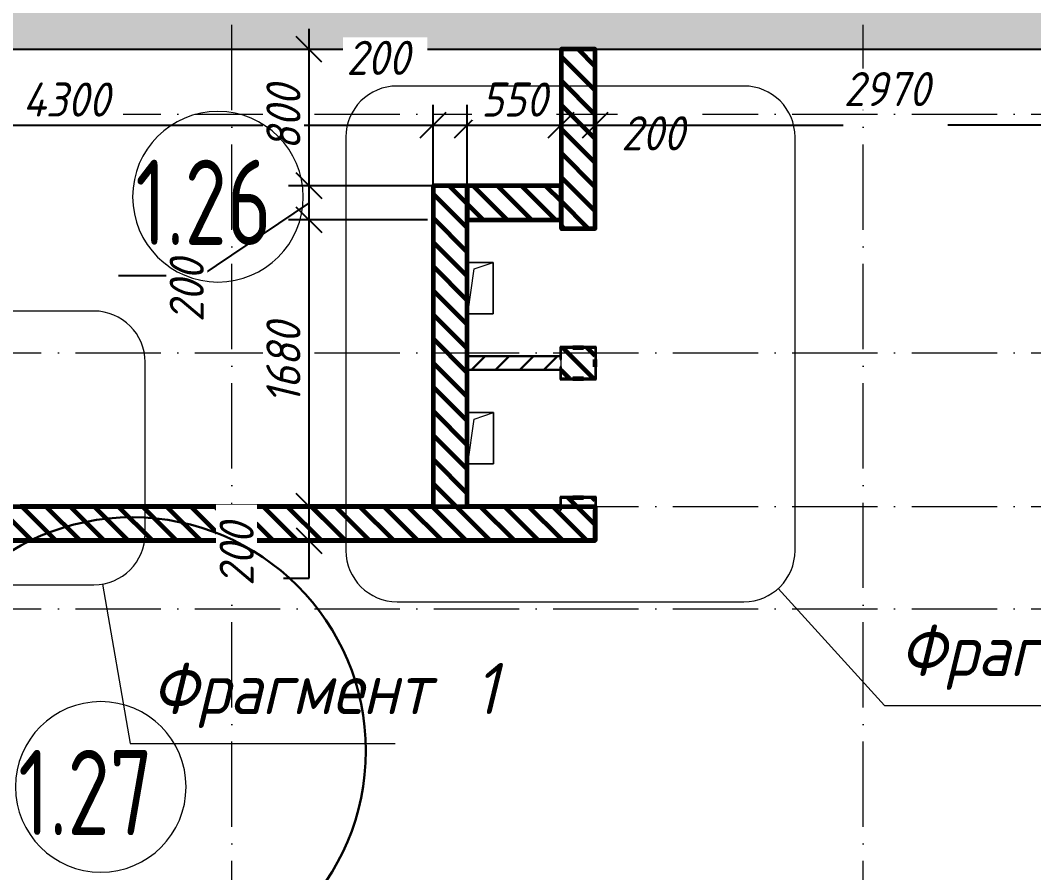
# Model space of a CAD drawing. Header units: millimetres. Extents: x 12986 to 523328, y -9759 to 30092.
# Drawn here: x 86668 to 92607, y 8953 to 13950 of the extents above; entities that cross this region are included whole.
import ezdxf

# ---------------------------------------------------------------- set-up
doc = ezdxf.new("R2010")
doc.units = ezdxf.units.MM
doc.linetypes.add('50_200_ШТРИХ_1Т_ш5_п1_п1_', pattern=[700, 500, -100, 0, -100])
doc.layers.add('0)Допникки кружки', color=7, linetype='Continuous', plot=False)
for name, color, linetype, lineweight in [('1) ПГП Зеленый', 3, 'Continuous', 30), ('3) РАсчет Зел', 3, 'Continuous', 30), ('5) Блок ячеистый', 160, 'Continuous', 60), ('A-ANNO-DIMS', 7, 'Continuous', 9), ('A-ANNO-SYMB', 7, 'Continuous', 9), ('A-AREA-IDEN', 7, 'Continuous', 9), ('A-FLOR', 7, 'Continuous', 9), ('A-GENM', 7, 'Continuous', 9), ('A-GENM-1', 7, 'Continuous', 25), ('A-WALL-1', 7, 'Continuous', 25), ('A-WALL-PATT-1', 7, 'Continuous', 5), ('Оси-2', 7, '50_200_ШТРИХ_1Т_ш5_п1_п1_', 9)]:
    doc.layers.add(name, color=color, linetype=linetype, lineweight=lineweight)
doc.layers.add('A-WALL-2', color=7, linetype='Continuous', lineweight=13, true_color=0x000000)
doc.layers.add('A-WALL-7', color=7, linetype='Continuous', lineweight=5, true_color=0x008000)
doc.styles.add('ISOCPEUR_I_3', font='isocpeui.ttf', dxfattribs={"width": 0.9, "height": 200})
doc.styles.add('ISOCPEUR_I_4', font='isocpeui.ttf', dxfattribs={"width": 0.9, "height": 300})
doc.styles.add('СПДС', font='ГОСТ тип А.ttf', dxfattribs={"width": 0.9})
doc.dimstyles.new('ISO-2_0_0_9К_СРЕДНИЙ_ФОН', dxfattribs={"dimscale": 304.8, "dimtxt": 199.196235, "dimasz": 0.492126, "dimexe": 0.393701, "dimexo": 0, "dimgap": 0.164042, "dimtad": 1, "dimdec": 0, "dimdsep": 46, "dimtxsty": 'ISOCPEUR_I_3', "dimblk1": 'OBLIQUE', "dimblk2": 'OBLIQUE', "dimsah": 1, "dimcen": 0.09, "dimdle": 0.393701, "dimazin": 0, "dimtfac": 1, "dimtdec": 4, "dimtix": 1, "dimtmove": 1, "dimatfit": 3, "dimfxl": 1, "dimtvp": 1, "dimtfill": 1, "dimtolj": 1, "dimtzin": 0, "dimarcsym": 2})
doc.dimstyles.new('ISO-2_0_0_9К_СРЕДНИЙ_ФОН_1', dxfattribs={"dimscale": 304.8, "dimtxt": 199.196235, "dimasz": 0.492126, "dimexe": 0.393701, "dimexo": 0, "dimgap": 0.164042, "dimtad": 1, "dimdec": 0, "dimdsep": 46, "dimtxsty": 'ISOCPEUR_I_3', "dimblk1": 'OBLIQUE', "dimblk2": 'OBLIQUE', "dimsah": 1, "dimcen": 0.09, "dimdle": 0.393701, "dimazin": 0, "dimtfac": 1, "dimtdec": 4, "dimtix": 1, "dimtmove": 0, "dimatfit": 3, "dimfxl": 1, "dimtvp": 1, "dimtfill": 1, "dimtolj": 1, "dimtzin": 0, "dimarcsym": 2})
doc.dimstyles.new('ISO-2_0_0_9К_СРЕДНИЙ_ФОН_2', dxfattribs={"dimscale": 304.8, "dimtxt": 199.196235, "dimasz": 0.492126, "dimexe": 0.393701, "dimexo": 0, "dimgap": 0.164042, "dimtad": 1, "dimdec": 0, "dimdsep": 46, "dimtxsty": 'ISOCPEUR_I_3', "dimblk1": 'OBLIQUE', "dimblk2": 'OBLIQUE', "dimsah": 1, "dimcen": 0.09, "dimdle": 0.393701, "dimazin": 0, "dimtfac": 1, "dimtdec": 4, "dimtix": 1, "dimtmove": 2, "dimatfit": 3, "dimfxl": 1, "dimtvp": 1, "dimtfill": 1, "dimtolj": 1, "dimtzin": 0, "dimarcsym": 2})
pattern_1 = [(135, (61996.89, 0), (-70.71068, -70.71068), [])]

# ---------------------------------------------------------------- blocks, each defined once
blk = doc.blocks.new('AR_Отверстие прямоугольное _в плите_ - AR_Отверстие прямоугольное _в плите_-24470455-АР1_Кладочный план 1 этажа')
at = {"layer": 'A-GENM'}
for p, q in [((75, 150), (-75, 150)), ((-75, 150), (-75, -150)), ((-37.5, 112.5), (75, 150)), ((75, -150), (75, 150)), ((-75, -150), (-37.5, 112.5)), ((-75, -150), (75, -150))]:
    blk.add_line(p, q, dxfattribs=at)
blk = doc.blocks.new('Фахверк_СКБ_Уголок_Тип 2 - СМ-3_200х2230h-26671997-АР1_Кладочный план 1 этажа')
at = {"layer": 'A-GENM-1'}
for p, q in [((125, 156), (125, 81)), ((200, 156), (125, 156)), ((131, 81), (131, 150)), ((131, 150), (200, 150)), ((200, 150), (200, 156)), ((125, 81), (131, 81)), ((131, 19), (125, 19)), ((125, 19), (125, -56)), ((131, -50), (131, 19)), ((125, -56), (200, -56)), ((200, -50), (131, -50)), ((200, -56), (200, -50))]:
    blk.add_line(p, q, dxfattribs=at)
blk = doc.blocks.new('Стойка_Влож_Полоса боковая - Полоса-27101091-АР1_Кладочный план 1 этажа')
at = {"layer": 'A-GENM'}
for p, q in [((-5, 85), (0, 85)), ((-5, -85), (-5, 85)), ((0, 31), (0, -31)), ((0, -85), (-5, -85))]:
    blk.add_line(p, q, dxfattribs=at)
blk = doc.blocks.new('Фахверк_СКБ_Уголок - Ф-14_200х4010 h _потолок _3_880_-26977327-АР1_Кладочный план 1 этажа')
at = {"layer": 'A-GENM-1'}
for p, q in [((200, 156), (125, 156)), ((125, 156), (125, 81)), ((131, 81), (131, 150)), ((131, 150), (200, 150)), ((200, 150), (200, 156)), ((125, 81), (131, 81)), ((131, 19), (125, 19)), ((125, 19), (125, -56)), ((131, -50), (131, 19)), ((125, -56), (200, -56)), ((200, -50), (131, -50)), ((200, -56), (200, -50))]:
    blk.add_line(p, q, dxfattribs=at)
blk = doc.blocks.new('Фахверк_СКБ_Уголок - Ф-14_1_200х4010 h _потолок _3_880__развернут-26977480-АР1_Кладочный план 1 этажа')
at = {"layer": 'A-GENM-1'}
for p, q in [((200, 156), (125, 156)), ((125, 156), (125, 81)), ((131, 81), (131, 150)), ((131, 150), (200, 150)), ((200, 150), (200, 156)), ((125, 81), (131, 81)), ((131, 19), (125, 19)), ((125, 19), (125, -56)), ((131, -50), (131, 19)), ((125, -56), (200, -56)), ((200, -50), (131, -50)), ((200, -56), (200, -50))]:
    blk.add_line(p, q, dxfattribs=at)
blk = doc.blocks.new('_Oblique')
at = {"color": 0, "linetype": 'ByBlock', "lineweight": -2}
blk.add_line((-0.5, -0.5), (0.5, 0.5), dxfattribs=at)
blk = doc.blocks.new('DIMBLOCK170-АР1_Кладочный план 1 этажа')
at = {"layer": 'A-ANNO-DIMS', "color": 0, "lineweight": -2, "transparency": 16777216}
for p, q in [((97257.9, 13660), (97257.9, 14100)), ((96126.9, 13980), (97377.9, 13980)), ((86136.9, 13780), (97377.9, 13780)), ((97257.9, 13598.3), (97257.9, 13780)), ((97107.9, 13598.3), (97257.9, 13598.3))]:
    blk.add_line(p, q, dxfattribs=at)
at = {"layer": 'Defpoints', "color": 0, "transparency": 16777216}
for p in [(96126.9, 13980), (97257.9, 13980), (86136.9, 13780)]:
    blk.add_point(p, dxfattribs=at)
at = {"layer": 'A-ANNO-DIMS', "color": 0, "lineweight": -2, "transparency": 16777216, "xscale": 150, "yscale": 150, "zscale": 150}
for p, rotation in [((97257.9, 13980), 90), ((97257.9, 13780), 270)]:
    blk.add_blockref('_Oblique', p, dxfattribs=dict(at, rotation=rotation))
at = {"layer": 'A-ANNO-DIMS', "color": 0, "transparency": 16777216, "insert": (96733.4, 13554.1), "char_height": 200, "width": 455.087, "attachment_point": 1, "rotation": 90, "line_spacing_factor": 1.149209, "style": 'ISOCPEUR_I_3', "bg_fill": 3, "box_fill_scale": 1.1, "bg_fill_color": 256, "bg_fill_true_color": 13158600, "bg_fill_transparency": 0}
blk.add_mtext('\\A1;200', dxfattribs=at)
blk = doc.blocks.new('DIMBLOCK186-АР1_Кладочный план 1 этажа')
at = {"layer": 'A-ANNO-DIMS', "color": 0, "lineweight": -2, "transparency": 16777216}
for p, q in [((84786.9, 13441.3), (84786.9, 13215.2)), ((89086.9, 12980), (89086.9, 13455.2)), ((84666.9, 13335.2), (89206.9, 13335.2))]:
    blk.add_line(p, q, dxfattribs=at)
at = {"layer": 'Defpoints', "color": 0, "transparency": 16777216}
for p in [(84786.9, 13441.3), (89086.9, 13335.2), (89086.9, 12980)]:
    blk.add_point(p, dxfattribs=at)
at = {"layer": 'A-ANNO-DIMS', "color": 0, "lineweight": -2, "transparency": 16777216, "xscale": 150, "yscale": 150, "zscale": 150, "rotation": 180}
blk.add_blockref('_Oblique', (84786.9, 13335.2), dxfattribs=at)
at = {"layer": 'A-ANNO-DIMS', "color": 0, "lineweight": -2, "transparency": 16777216, "xscale": 150, "yscale": 150, "zscale": 150}
blk.add_blockref('_Oblique', (89086.9, 13335.2), dxfattribs=at)
at = {"layer": 'A-ANNO-DIMS', "color": 0, "transparency": 16777216, "insert": (86936.9, 13485.2), "char_height": 200, "width": 625.17, "attachment_point": 5, "style": 'ISOCPEUR_I_3', "bg_fill": 3, "box_fill_scale": 1.1, "bg_fill_color": 256, "bg_fill_true_color": 13158600, "bg_fill_transparency": 0}
blk.add_mtext('\\A1;4300', dxfattribs=at)
blk = doc.blocks.new('DIMBLOCK187-АР1_Кладочный план 1 этажа')
at = {"layer": 'A-ANNO-DIMS', "color": 0, "lineweight": -2, "transparency": 16777216}
for p, q in [((89086.9, 12980), (89086.9, 13455.2)), ((89286.9, 12983), (89286.9, 13455.2)), ((88966.9, 13335.2), (89406.9, 13335.2))]:
    blk.add_line(p, q, dxfattribs=at)
at = {"layer": 'Defpoints', "color": 0, "transparency": 16777216}
for p in [(89286.9, 13335.2), (89086.9, 12980), (89286.9, 12983)]:
    blk.add_point(p, dxfattribs=at)
at = {"layer": 'A-ANNO-DIMS', "color": 0, "lineweight": -2, "transparency": 16777216, "xscale": 150, "yscale": 150, "zscale": 150, "rotation": 180}
blk.add_blockref('_Oblique', (89086.9, 13335.2), dxfattribs=at)
at = {"layer": 'A-ANNO-DIMS', "color": 0, "lineweight": -2, "transparency": 16777216, "xscale": 150, "yscale": 150, "zscale": 150}
blk.add_blockref('_Oblique', (89286.9, 13335.2), dxfattribs=at)
at = {"layer": 'A-ANNO-DIMS', "color": 0, "transparency": 16777216, "insert": (88579.1, 13829.8), "char_height": 200, "width": 455.087, "attachment_point": 1, "line_spacing_factor": 1.149209, "style": 'ISOCPEUR_I_3', "bg_fill": 3, "box_fill_scale": 1.1, "bg_fill_color": 256, "bg_fill_true_color": 13158600, "bg_fill_transparency": 0}
blk.add_mtext('\\A1;200', dxfattribs=at)
blk = doc.blocks.new('DIMBLOCK188-АР1_Кладочный план 1 этажа')
at = {"layer": 'A-ANNO-DIMS', "color": 0, "lineweight": -2, "transparency": 16777216}
for p, q in [((89286.9, 12983), (89286.9, 13455.2)), ((89836.9, 13441.3), (89836.9, 13215.2)), ((89166.9, 13335.2), (89956.9, 13335.2))]:
    blk.add_line(p, q, dxfattribs=at)
at = {"layer": 'Defpoints', "color": 0, "transparency": 16777216}
for p in [(89836.9, 13335.2), (89286.9, 12983)]:
    blk.add_point(p, dxfattribs=at)
at = {"layer": 'A-ANNO-DIMS', "color": 0, "lineweight": -2, "transparency": 16777216, "xscale": 150, "yscale": 150, "zscale": 150, "rotation": 180}
blk.add_blockref('_Oblique', (89286.9, 13335.2), dxfattribs=at)
at = {"layer": 'A-ANNO-DIMS', "color": 0, "lineweight": -2, "transparency": 16777216, "xscale": 150, "yscale": 150, "zscale": 150}
blk.add_blockref('_Oblique', (89836.9, 13335.2), dxfattribs=at)
at = {"layer": 'A-ANNO-DIMS', "color": 0, "transparency": 16777216, "insert": (89561.9, 13485.2), "char_height": 200, "width": 455.087, "attachment_point": 5, "style": 'ISOCPEUR_I_3', "bg_fill": 3, "box_fill_scale": 1.1, "bg_fill_color": 256, "bg_fill_true_color": 13158600, "bg_fill_transparency": 0}
blk.add_mtext('\\A1;550', dxfattribs=at)
at = {"layer": 'Defpoints', "color": 0, "transparency": 16777216}
blk.add_point((89836.9, 13441.3), dxfattribs=at)
blk = doc.blocks.new('DIMBLOCK189-АР1_Кладочный план 1 этажа')
at = {"layer": 'A-ANNO-DIMS', "color": 0, "lineweight": -2, "transparency": 16777216}
for p, q in [((89836.9, 13441.3), (89836.9, 13215.2)), ((90036.9, 13441.3), (90036.9, 13215.2)), ((89716.9, 13335.2), (90156.9, 13335.2))]:
    blk.add_line(p, q, dxfattribs=at)
at = {"layer": 'Defpoints', "color": 0, "transparency": 16777216}
for p in [(89836.9, 13441.3), (90036.9, 13441.3), (90036.9, 13335.2)]:
    blk.add_point(p, dxfattribs=at)
at = {"layer": 'A-ANNO-DIMS', "color": 0, "lineweight": -2, "transparency": 16777216, "xscale": 150, "yscale": 150, "zscale": 150, "rotation": 180}
blk.add_blockref('_Oblique', (89836.9, 13335.2), dxfattribs=at)
at = {"layer": 'A-ANNO-DIMS', "color": 0, "lineweight": -2, "transparency": 16777216, "xscale": 150, "yscale": 150, "zscale": 150}
blk.add_blockref('_Oblique', (90036.9, 13335.2), dxfattribs=at)
at = {"layer": 'A-ANNO-DIMS', "color": 0, "transparency": 16777216, "insert": (90189.6, 13387.3), "char_height": 200, "width": 455.087, "attachment_point": 1, "line_spacing_factor": 1.149209, "style": 'ISOCPEUR_I_3', "bg_fill": 3, "box_fill_scale": 1.1, "bg_fill_color": 256, "bg_fill_true_color": 13158600, "bg_fill_transparency": 0}
blk.add_mtext('\\A1;200', dxfattribs=at)
blk = doc.blocks.new('DIMBLOCK190-АР1_Кладочный план 1 этажа')
at = {"layer": 'A-ANNO-DIMS', "color": 0, "lineweight": -2, "transparency": 16777216}
for p, q in [((93006.9, 14000), (93006.9, 13215.2)), ((90036.9, 13441.3), (90036.9, 13215.2)), ((89916.9, 13335.2), (91490, 13335.2)), ((93126.9, 13335.2), (92102.8, 13335.2))]:
    blk.add_line(p, q, dxfattribs=at)
at = {"layer": 'Defpoints', "color": 0, "transparency": 16777216}
for p in [(93006.9, 14000), (90036.9, 13441.3), (93006.9, 13335.2)]:
    blk.add_point(p, dxfattribs=at)
at = {"layer": 'A-ANNO-DIMS', "color": 0, "lineweight": -2, "transparency": 16777216, "xscale": 150, "yscale": 150, "zscale": 150, "rotation": 180}
blk.add_blockref('_Oblique', (90036.9, 13335.2), dxfattribs=at)
at = {"layer": 'A-ANNO-DIMS', "color": 0, "lineweight": -2, "transparency": 16777216, "xscale": 150, "yscale": 150, "zscale": 150}
blk.add_blockref('_Oblique', (93006.9, 13335.2), dxfattribs=at)
at = {"layer": 'A-ANNO-DIMS', "color": 0, "transparency": 16777216, "insert": (91493, 13646.5), "char_height": 200, "width": 606.782, "attachment_point": 1, "line_spacing_factor": 1.149209, "style": 'ISOCPEUR_I_3', "bg_fill": 3, "box_fill_scale": 1.1, "bg_fill_color": 256, "bg_fill_true_color": 13158600, "bg_fill_transparency": 0}
blk.add_mtext('\\A1;2970', dxfattribs=at)
blk = doc.blocks.new('DIMBLOCK396-АР1_Кладочный план 1 этажа')
at = {"layer": 'A-ANNO-DIMS', "color": 0, "lineweight": -2, "transparency": 16777216}
for p, q in [((88360.1, 10780), (88360.1, 11220)), ((88254.1, 11100), (88480.1, 11100)), ((88254.1, 10900), (88480.1, 10900)), ((88360.1, 10678.7), (88360.1, 10900)), ((88210.1, 10678.7), (88360.1, 10678.7))]:
    blk.add_line(p, q, dxfattribs=at)
at = {"layer": 'Defpoints', "color": 0, "transparency": 16777216}
for p in [(88254.1, 11100), (88360.1, 11100), (88254.1, 10900)]:
    blk.add_point(p, dxfattribs=at)
at = {"layer": 'A-ANNO-DIMS', "color": 0, "lineweight": -2, "transparency": 16777216, "xscale": 150, "yscale": 150, "zscale": 150}
for p, rotation in [((88360.1, 11100), 90), ((88360.1, 10900), 270)]:
    blk.add_blockref('_Oblique', p, dxfattribs=dict(at, rotation=rotation))
at = {"layer": 'A-ANNO-DIMS', "color": 0, "transparency": 16777216, "insert": (87835.6, 10634.5), "char_height": 200, "width": 455.087, "attachment_point": 1, "rotation": 90, "line_spacing_factor": 1.149209, "style": 'ISOCPEUR_I_3', "bg_fill": 3, "box_fill_scale": 1.1, "bg_fill_color": 256, "bg_fill_true_color": 13158600, "bg_fill_transparency": 0}
blk.add_mtext('\\A1;200', dxfattribs=at)
blk = doc.blocks.new('DIMBLOCK397-АР1_Кладочный план 1 этажа')
at = {"layer": 'A-ANNO-DIMS', "color": 0, "lineweight": -2, "transparency": 16777216}
for p, q in [((88360.1, 10980), (88360.1, 12900)), ((89053.8, 12780), (88240.1, 12780)), ((88254.1, 11100), (88480.1, 11100))]:
    blk.add_line(p, q, dxfattribs=at)
at = {"layer": 'Defpoints', "color": 0, "transparency": 16777216}
for p in [(88360.1, 12780), (89053.8, 12780), (88254.1, 11100)]:
    blk.add_point(p, dxfattribs=at)
at = {"layer": 'A-ANNO-DIMS', "color": 0, "lineweight": -2, "transparency": 16777216, "xscale": 150, "yscale": 150, "zscale": 150}
for p, rotation in [((88360.1, 12780), 90), ((88360.1, 11100), 270)]:
    blk.add_blockref('_Oblique', p, dxfattribs=dict(at, rotation=rotation))
at = {"layer": 'A-ANNO-DIMS', "color": 0, "transparency": 16777216, "insert": (88210.1, 11940), "char_height": 200, "width": 560.814, "attachment_point": 5, "rotation": 90, "style": 'ISOCPEUR_I_3', "bg_fill": 3, "box_fill_scale": 1.1, "bg_fill_color": 256, "bg_fill_true_color": 13158600, "bg_fill_transparency": 0}
blk.add_mtext('\\A1;1680', dxfattribs=at)
blk = doc.blocks.new('DIMBLOCK398-АР1_Кладочный план 1 этажа')
at = {"layer": 'A-ANNO-DIMS', "color": 0, "lineweight": -2, "transparency": 16777216}
for p, q in [((88360.1, 12660), (88360.1, 13100)), ((89086.9, 12980), (88240.1, 12980)), ((88360.1, 12880), (87726.5, 12452.3)), ((89053.8, 12780), (88240.1, 12780)), ((87726.5, 12452.3), (87244.1, 12452.3))]:
    blk.add_line(p, q, dxfattribs=at)
at = {"layer": 'Defpoints', "color": 0, "transparency": 16777216}
for p in [(88360.1, 12980), (89086.9, 12980), (89053.8, 12780)]:
    blk.add_point(p, dxfattribs=at)
at = {"layer": 'A-ANNO-DIMS', "color": 0, "lineweight": -2, "transparency": 16777216, "xscale": 150, "yscale": 150, "zscale": 150}
for p, rotation in [((88360.1, 12980), 90), ((88360.1, 12780), 270)]:
    blk.add_blockref('_Oblique', p, dxfattribs=dict(at, rotation=rotation))
at = {"layer": 'A-ANNO-DIMS', "color": 0, "transparency": 16777216, "insert": (87543.2, 12180.5), "char_height": 200, "width": 455.087, "attachment_point": 1, "rotation": 90, "line_spacing_factor": 1.149209, "style": 'ISOCPEUR_I_3', "bg_fill": 3, "box_fill_scale": 1.1, "bg_fill_color": 256, "bg_fill_true_color": 13158600, "bg_fill_transparency": 0}
blk.add_mtext('\\A1;200', dxfattribs=at)
blk = doc.blocks.new('DIMBLOCK399-АР1_Кладочный план 1 этажа')
at = {"layer": 'A-ANNO-DIMS', "color": 0, "lineweight": -2, "transparency": 16777216}
for p, q in [((88360.1, 12860), (88360.1, 13900)), ((88254.1, 13780), (88480.1, 13780)), ((89086.9, 12980), (88240.1, 12980))]:
    blk.add_line(p, q, dxfattribs=at)
at = {"layer": 'Defpoints', "color": 0, "transparency": 16777216}
for p in [(88254.1, 13780), (88360.1, 13780), (89086.9, 12980)]:
    blk.add_point(p, dxfattribs=at)
at = {"layer": 'A-ANNO-DIMS', "color": 0, "lineweight": -2, "transparency": 16777216, "xscale": 150, "yscale": 150, "zscale": 150}
for p, rotation in [((88360.1, 13780), 90), ((88360.1, 12980), 270)]:
    blk.add_blockref('_Oblique', p, dxfattribs=dict(at, rotation=rotation))
at = {"layer": 'A-ANNO-DIMS', "color": 0, "transparency": 16777216, "insert": (88210.1, 13380), "char_height": 200, "width": 455.087, "attachment_point": 5, "rotation": 90, "style": 'ISOCPEUR_I_3', "bg_fill": 3, "box_fill_scale": 1.1, "bg_fill_color": 256, "bg_fill_true_color": 13158600, "bg_fill_transparency": 0}
blk.add_mtext('\\A1;800', dxfattribs=at)
blk = doc.blocks.new('План этажа - длина полки 8 мм-17663127-АР1_Кладочный план 1 этажа')
at = {"layer": 'A-ANNO-SYMB'}
blk.add_line((-4, 0.001), (4, 0.001), dxfattribs=at)
blk = doc.blocks.new('Марка_Помещения - Номер-25198446-Объем проектирования 1 этажа')
at = {"layer": 'A-AREA-IDEN'}
for start, end in [(360, 180), (180, 360)]:
    blk.add_arc((0, 0), 2.5, start, end, dxfattribs=at)

msp = doc.modelspace()

# ---------------------------------------------------------------- hatches: boundary and pattern name
at = {"layer": '1) ПГП Зеленый'}
h = msp.add_hatch(dxfattribs=at)
h.set_pattern_fill('FP_15', color=256, style=0, pattern_type=2)
h.set_pattern_definition([(45, (61996.89, 0), (-70.71068, 70.71068), [])])
h.paths.add_polyline_path([(89830.89325, 11900), (89830.89325, 11919), (89836.89325, 11919), (89836.89325, 11961), (89830.89325, 11961), (89830.89325, 11980), (89286.89325, 11980), (89286.89325, 11900), (89333.79765, 11900)], flags=0)
at = {"layer": '5) Блок ячеистый'}
h = msp.add_hatch(dxfattribs=at)
h.set_pattern_fill('FP_3', color=256, style=0, pattern_type=2)
h.set_pattern_definition(pattern_1)
h.paths.add_polyline_path([(89836.89325, 10900), (90036.89325, 10900), (90036.89325, 11150), (89836.89325, 11150), (89836.89325, 10950)], flags=0)
h.paths.add_polyline_path([(89967.89325, 11850), (90036.89325, 11850), (90036.89325, 12030), (89836.89325, 12030), (89836.89325, 11850), (89905.89325, 11850)], flags=0)
h.paths.add_polyline_path([(89967.89325, 12730), (90036.89325, 12730), (90036.89325, 13780), (89836.89325, 13780), (89836.89325, 12730), (89905.89325, 12730)], flags=0)
h = msp.add_hatch(dxfattribs=at)
h.set_pattern_fill('FP_3', color=256, style=0, pattern_type=2)
h.set_pattern_definition(pattern_1)
h.paths.add_polyline_path([(89086.89325, 11100), (89286.89325, 11100), (89286.89325, 12980), (89086.89325, 12980), (89086.89325, 11917.96534)], flags=0)
h = msp.add_hatch(dxfattribs=at)
h.set_pattern_fill('FP_3', color=256, style=0, pattern_type=2)
h.set_pattern_definition(pattern_1)
h.paths.add_polyline_path([(89286.89325, 12780), (89830.89325, 12780), (89830.89325, 12799), (89836.89325, 12799), (89836.89325, 12980), (89286.89325, 12980), (89286.89325, 12799)], flags=0)
h = msp.add_hatch(dxfattribs=at)
h.set_pattern_fill('FP_3', color=256, style=0, pattern_type=2)
h.set_pattern_definition(pattern_1)
h.paths.add_polyline_path([(85536.89325, 10900), (85716.89325, 10900), (85716.89325, 11100), (85536.89325, 11100), (85536.89325, 10969)], flags=0)
h.paths.add_polyline_path([(89836.89325, 10900), (89836.89325, 11081), (89830.89325, 11081), (89830.89325, 11100), (86416.89325, 11100), (86416.89325, 10900), (89333.79765, 10900)], flags=0)
h.paths.add_polyline_path([(84836.89325, 10900), (84836.89325, 11100), (84786.89325, 11100), (84786.89325, 10900)], flags=0)
at = {"layer": 'A-WALL-PATT-1'}
h = msp.add_hatch(dxfattribs=at)
h.set_pattern_fill('FP_1', color=256, style=0, pattern_type=2)
h.set_pattern_definition([(45, (61996.89, 0), (-57.02463, 57.02463), []), (45, (62053.92, 0), (-57.02463, 57.02463), [100.806, -20.161, 3.353, -16.808])])
h.paths.add_polyline_path([(90099.93047, 13780), (92786.89328, 13780), (92786.89328, 14000), (84586.89325, 14000), (84586.89325, 13780), (90036.89325, 13780)], flags=0)

# ---------------------------------------------------------------- linework, layer by layer
at = {"layer": '1) ПГП Зеленый'}
msp.add_line((89830.89325, 11980), (89286.89325, 11980), dxfattribs=at)
at = {"layer": '3) РАсчет Зел'}
msp.add_line((89286.89325, 11900), (89830.89325, 11900), dxfattribs=at)
at = {"layer": '5) Блок ячеистый'}
for p, q in [((89086.89325, 12980), (89086.89325, 11100)), ((89836.89325, 12980), (89086.89325, 12980)), ((89286.89325, 11980), (89286.89325, 12780)), ((89286.89325, 12780), (89830.89325, 12780)), ((89967.89325, 12030), (89905.89325, 12030)), ((90036.89325, 11919), (90036.89325, 11961)), ((89286.89325, 11100), (89286.89325, 11900)), ((89905.89325, 11850), (89967.89325, 11850)), ((89967.89325, 11150), (89905.89325, 11150)), ((89086.89325, 11100), (86666.89325, 11100)), ((89830.89325, 11100), (89286.89325, 11100)), ((90036.89325, 10900), (90036.89325, 11081)), ((86485.89325, 10900), (90036.89325, 10900))]:
    msp.add_line(p, q, dxfattribs=at)
for points in [[(89836.89325, 12730), (90036.89325, 12730), (90036.89325, 13780), (89836.89325, 13780)], [(89086.89325, 11100), (89286.89325, 11100), (89286.89325, 12980), (89086.89325, 12980)], [(89286.89325, 12780), (89836.89325, 12780), (89836.89325, 12980), (89286.89325, 12980)], [(86416.89325, 11100), (90036.89325, 11100), (90036.89325, 10900), (86416.89325, 10900)]]:
    msp.add_lwpolyline(points, close=True, dxfattribs=at)
at = {"layer": 'A-ANNO-SYMB'}
for p, q in [((87099.53079, 12245.39532), (84527.45693, 12245.39532)), ((87399.53079, 10940.91661), (87399.53079, 11945.39532)), ((84527.45693, 10640.91661), (87099.53079, 10640.91661)), ((87150.40628, 10645.26194), (87311.43831, 9709.45051)), ((91109.5373, 10619.23023), (91731.73328, 9932.93325)), ((88876.40985, 10541.48774), (90908.03892, 10541.48774)), ((91731.73328, 9932.93325), (92474.90501, 9932.93325)), ((87311.43831, 9709.45051), (88065.61759, 9709.45051))]:
    msp.add_line(p, q, dxfattribs=at)
for centre, start, end in [((87099.53079, 10940.91661), 270, 0), ((88876.40985, 10841.48774), 180, 270), ((90908.03892, 10841.48774), 270, 0)]:
    msp.add_arc(centre, 300, start, end, dxfattribs=at)
at = {"layer": 'A-FLOR'}
for p, q in [((89289.89325, 12529.9998), (89439.89325, 12529.9998)), ((89289.89325, 12229.9998), (89289.89325, 12529.9998)), ((89439.89325, 12529.9998), (89439.89325, 12229.9998)), ((89439.89325, 12229.9998), (89289.89325, 12229.9998)), ((89290.89325, 11650), (89440.89325, 11650)), ((89290.89325, 11350), (89290.89325, 11650)), ((89440.89325, 11650), (89440.89325, 11350)), ((89440.89325, 11350), (89290.89325, 11350))]:
    msp.add_line(p, q, dxfattribs=at)
at = {"layer": 'A-WALL-1'}
msp.add_line((84786.89325, 13780), (93006.89328, 13780), dxfattribs=at)
at = {"layer": 'A-WALL-2'}
for p, q in [((89836.89325, 13780), (89836.89325, 12980)), ((90036.89325, 12799), (90036.89325, 13780)), ((89905.89325, 12730), (89967.89325, 12730))]:
    msp.add_line(p, q, dxfattribs=at)
at = {"layer": 'A-WALL-7'}
for p, q in [((89286.89325, 11980), (89286.89325, 11900)), ((89836.89325, 11919), (89836.89325, 11961))]:
    msp.add_line(p, q, dxfattribs=at)
at = {"layer": 'Оси-2'}
for p, q in [((87906.89325, -4080), (87906.89325, 28636.94316)), ((91606.89325, -4080), (91606.89325, 28636.94316)), ((57586.89328, 13400), (187948.52131, 13400)), ((57586.89328, 12000), (187948.52131, 12000)), ((57586.89328, 11100), (187948.52131, 11100)), ((57586.89328, 10500), (187948.52131, 10500))]:
    msp.add_line(p, q, dxfattribs=at)

# ---------------------------------------------------------------- block references
at = {"layer": '5) Блок ячеистый', "xscale": 199.9999999999999, "yscale": 199.9999999999999, "zscale": 199.9999999999999}
msp.add_blockref('Марка_Помещения - Номер-25198446-Объем проектирования 1 этажа', (87139.62908, 9455.92679), dxfattribs=at)
at = {"layer": 'A-ANNO-SYMB', "xscale": 99.99999999999993, "yscale": 99.99999999999993, "zscale": 99.99999999999993}
for p in [(92874.90236, 9932.93325), (88465.61493, 9709.45051)]:
    msp.add_blockref('План этажа - длина полки 8 мм-17663127-АР1_Кладочный план 1 этажа', p, dxfattribs=at)
at = {"layer": 'A-GENM', "rotation": 90.00000000000001}
msp.add_blockref('Стойка_Влож_Полоса боковая - Полоса-27101091-АР1_Кладочный план 1 этажа', (89936.89325, 12724), dxfattribs=at)
at = {"layer": 'A-GENM'}
for p in [(89364.89325, 12379.9998), (89365.89325, 11500)]:
    msp.add_blockref('AR_Отверстие прямоугольное _в плите_ - AR_Отверстие прямоугольное _в плите_-24470455-АР1_Кладочный план 1 этажа', p, dxfattribs=at)
at = {"layer": 'A-GENM-1'}
for name, p, rotation in [('Фахверк_СКБ_Уголок_Тип 2 - СМ-3_200х2230h-26671997-АР1_Кладочный план 1 этажа', (89986.89325, 12599), 90), ('Фахверк_СКБ_Уголок - Ф-14_1_200х4010 h _потолок _3_880__развернут-26977480-АР1_Кладочный план 1 этажа', (89886.89325, 12161), 270), ('Фахверк_СКБ_Уголок - Ф-14_1_200х4010 h _потолок _3_880__развернут-26977480-АР1_Кладочный план 1 этажа', (89986.89325, 11719), 90), ('Фахверк_СКБ_Уголок - Ф-14_200х4010 h _потолок _3_880_-26977327-АР1_Кладочный план 1 этажа', (89886.89325, 11281), 270)]:
    msp.add_blockref(name, p, dxfattribs=dict(at, rotation=rotation))

# ---------------------------------------------------------------- texts
at = {"layer": 'A-ANNO-SYMB', "char_height": 300, "attachment_point": 1, "style": 'ISOCPEUR_I_4'}
for s, insert, width in [('Фрагмент', (91820.9057, 10406.28821), 2085.1891875), ('Фрагмент', (87438.16828, 10182.80548), 2085.1891875), (' 1', (89158.6214, 10182.80548), 367.9745625)]:
    msp.add_mtext(s, dxfattribs=dict(at, insert=insert, width=width))
at = {"layer": 'A-AREA-IDEN', "insert": (86655.86278, 9673.0454), "char_height": 500, "width": 1212.1515, "attachment_point": 1, "style": 'СПДС'}
msp.add_mtext('1.27', dxfattribs=at)

# ---------------------------------------------------------------- next in the draw order: dimensions: what is measured, and where the dimension line sits
at = {"layer": 'A-ANNO-DIMS'}
for base, p1, p2, override, picture, middle in [((97257.86702, 13980), (86136.89325, 13780), (96126.89326, 13980), {"dimpost": '<>', "dimfxl": 9992.001815}, 'DIMBLOCK170-АР1_Кладочный план 1 этажа', (97079.90921, 13598.26245)), ((88360.13723, 11100), (88254.07122, 10900), (88254.07122, 11100), {"dimpost": '<>', "dimfxl": 200}, 'DIMBLOCK396-АР1_Кладочный план 1 этажа', (88182.17942, 10678.68718))]:
    dim = msp.add_linear_dim(base=base, p1=p1, p2=p2, angle=90, dimstyle='ISO-2_0_0_9К_СРЕДНИЙ_ФОН', override=override, dxfattribs=at)
    dim.commit()
    dim.dimension.update_dxf_attribs({"geometry": picture, "text_midpoint": middle, "dimtype": 160, "text_rotation": 90})

# ---------------------------------------------------------------- next in the draw order: dimensions: what is measured, and where the dimension line sits
dim = msp.add_linear_dim(base=(89086.89325, 13335.22034), p1=(84786.89325, 13441.28636), p2=(89086.89325, 12980), dimstyle='ISO-2_0_0_9К_СРЕДНИЙ_ФОН_1', override={"dimpost": '<>', "dimfxl": 4324.671676}, dxfattribs=at)
dim.commit()
dim.dimension.update_dxf_attribs({"geometry": 'DIMBLOCK186-АР1_Кладочный план 1 этажа', "text_midpoint": (86936.89325, 13485.22034)})
dim = msp.add_linear_dim(base=(88360.13723, 12780), p1=(88254.07122, 11100), p2=(89053.84525, 12780), angle=90, dimstyle='ISO-2_0_0_9К_СРЕДНИЙ_ФОН_1', override={"dimpost": '<>', "dimfxl": 1860.655392}, dxfattribs=at)
dim.commit()
dim.dimension.update_dxf_attribs({"geometry": 'DIMBLOCK397-АР1_Кладочный план 1 этажа', "text_midpoint": (88210.13723, 11940)})

# ---------------------------------------------------------------- next in the draw order: linework, layer by layer
at = {"layer": '0)Допникки кружки', "color": 6, "lineweight": 30}
msp.add_circle((87323.67939, 9667.18632), 1369.38563, dxfattribs=at)

# ---------------------------------------------------------------- next in the draw order: dimensions: what is measured, and where the dimension line sits
at = {"layer": 'A-ANNO-DIMS'}
dim = msp.add_linear_dim(base=(89286.89325, 13335.22034), p1=(89086.89325, 12980), p2=(89286.89325, 12983.048), dimstyle='ISO-2_0_0_9К_СРЕДНИЙ_ФОН', override={"dimpost": '<>', "dimfxl": 200.023224}, dxfattribs=at)
dim.commit()
dim.dimension.update_dxf_attribs({"geometry": 'DIMBLOCK187-АР1_Кладочный план 1 этажа', "text_midpoint": (88806.64661, 13513.17815), "dimtype": 160})

# ---------------------------------------------------------------- next in the draw order: dimensions: what is measured, and where the dimension line sits
dim = msp.add_linear_dim(base=(89836.89325, 13335.22034), p1=(89286.89325, 12983.048), p2=(89836.89325, 13441.28636), dimstyle='ISO-2_0_0_9К_СРЕДНИЙ_ФОН_1', override={"dimpost": '<>', "dimfxl": 715.878757}, dxfattribs=at)
dim.commit()
dim.dimension.update_dxf_attribs({"geometry": 'DIMBLOCK188-АР1_Кладочный план 1 этажа', "text_midpoint": (89561.89325, 13485.22034)})
dim = msp.add_linear_dim(base=(88360.13723, 12980), p1=(89053.84525, 12780), p2=(89086.89325, 12980), angle=90, dimstyle='ISO-2_0_0_9К_СРЕДНИЙ_ФОН', override={"dimpost": '<>', "dimfxl": 202.712038}, dxfattribs=at)
dim.commit()
dim.dimension.update_dxf_attribs({"geometry": 'DIMBLOCK398-АР1_Кладочный план 1 этажа', "text_midpoint": (87676.49963, 12452.29894), "dimtype": 160, "text_rotation": 90})

# ---------------------------------------------------------------- next in the draw order: linework, layer by layer
at = {"layer": 'A-ANNO-SYMB'}
msp.add_arc((87099.53079, 11945.39532), 300, 0, 90, dxfattribs=at)

# ---------------------------------------------------------------- next in the draw order: dimensions: what is measured, and where the dimension line sits
at = {"layer": 'A-ANNO-DIMS'}
dim = msp.add_linear_dim(base=(88360.13723, 13780), p1=(89086.89325, 12980), p2=(88254.07122, 13780), angle=90, dimstyle='ISO-2_0_0_9К_СРЕДНИЙ_ФОН_1', override={"dimpost": '<>', "dimfxl": 1154.812773}, dxfattribs=at)
dim.commit()
dim.dimension.update_dxf_attribs({"geometry": 'DIMBLOCK399-АР1_Кладочный план 1 этажа', "text_midpoint": (88210.13723, 13380)})
dim = msp.add_linear_dim(base=(90036.89325, 13335.22034), p1=(89836.89325, 13441.28636), p2=(90036.89325, 13441.28636), dimstyle='ISO-2_0_0_9К_СРЕДНИЙ_ФОН', override={"dimpost": '<>', "dimfxl": 200}, dxfattribs=at)
dim.commit()
dim.dimension.update_dxf_attribs({"geometry": 'DIMBLOCK189-АР1_Кладочный план 1 этажа', "text_midpoint": (90417.13679, 13070.62663), "dimtype": 160})

# ---------------------------------------------------------------- next in the draw order: linework, layer by layer
at = {"layer": 'A-ANNO-SYMB'}
msp.add_line((88576.40985, 13264.62574), (88576.40985, 10841.48774), dxfattribs=at)
msp.add_arc((88876.40985, 13264.62574), 300, 90, 180, dxfattribs=at)

# ---------------------------------------------------------------- next in the draw order: block references
at = {"layer": 'A-AREA-IDEN', "xscale": 199.9999999999999, "yscale": 199.9999999999999, "zscale": 199.9999999999999}
msp.add_blockref('Марка_Помещения - Номер-25198446-Объем проектирования 1 этажа', (87826.26657, 12915.52297), dxfattribs=at)

# ---------------------------------------------------------------- next in the draw order: texts
at = {"layer": 'A-AREA-IDEN', "insert": (87342.50027, 13132.64158), "char_height": 500, "width": 1212.1515, "attachment_point": 1, "style": 'СПДС'}
msp.add_mtext('1.26', dxfattribs=at)

# ---------------------------------------------------------------- next in the draw order: dimensions: what is measured, and where the dimension line sits
at = {"layer": 'A-ANNO-DIMS'}
dim = msp.add_linear_dim(base=(93006.89328, 13335.22034), p1=(90036.89325, 13441.28636), p2=(93006.89328, 14000), dimstyle='ISO-2_0_0_9К_СРЕДНИЙ_ФОН_2', override={"dimpost": '<>', "dimfxl": 3022.095484}, dxfattribs=at)
dim.commit()
dim.dimension.update_dxf_attribs({"geometry": 'DIMBLOCK190-АР1_Кладочный план 1 этажа', "text_midpoint": (91796.40854, 13513.17815), "dimtype": 160})

# ---------------------------------------------------------------- next in the draw order: linework, layer by layer
at = {"layer": 'A-ANNO-SYMB'}
for p, q in [((90908.03892, 13564.62574), (88876.40985, 13564.62574)), ((91208.03892, 10841.48774), (91208.03892, 13264.62574))]:
    msp.add_line(p, q, dxfattribs=at)
msp.add_arc((90908.03892, 13264.62574), 300, 0, 90, dxfattribs=at)

doc.saveas('drawing.dxf')
